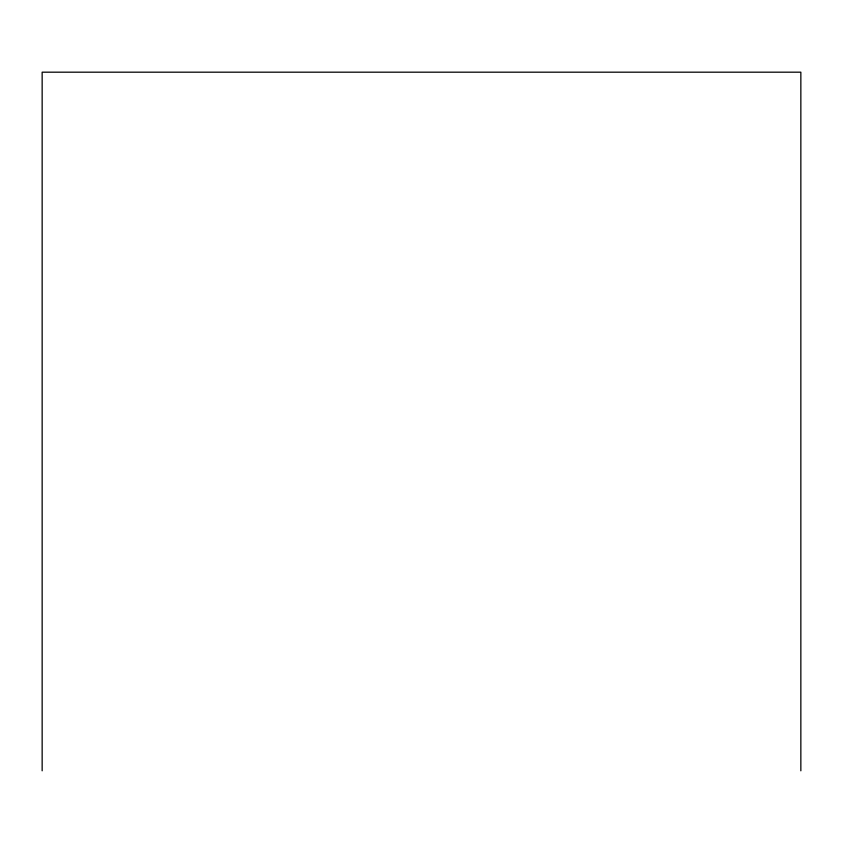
<?xml version="1.0" encoding="UTF-8"?>
<svg xmlns="http://www.w3.org/2000/svg" width="843" height="843" viewBox="0 0 843 843"><rect width="100%" height="100%" fill="white"/><g stroke="black" fill="none" stroke-linecap="round" stroke-linejoin="round"><path stroke-width="1.26" d="M800.85 770.818L800.85 72.182L42.15 72.182L42.15 770.818"/></g></svg>
